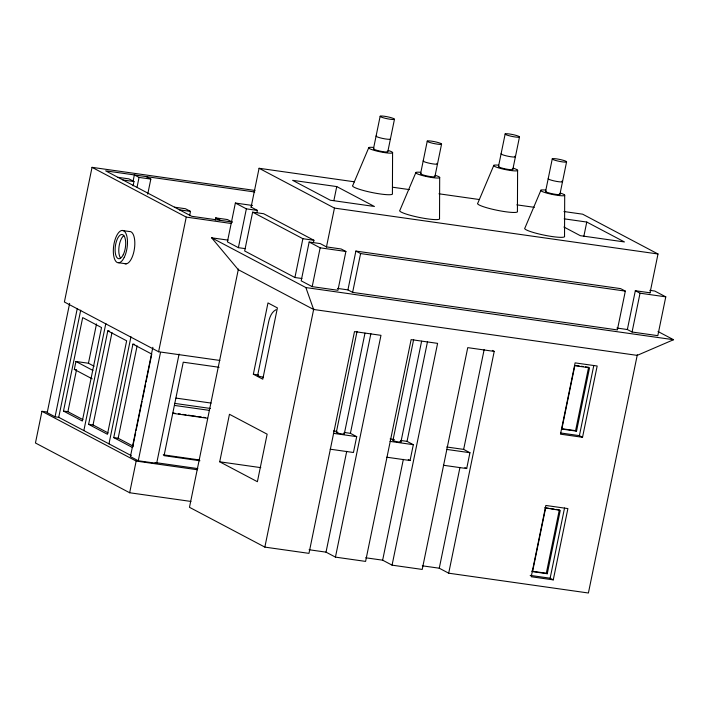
<?xml version="1.0" encoding="UTF-8"?>
<svg xmlns="http://www.w3.org/2000/svg" width="709" height="709" viewBox="0 0 709 709"><rect width="100%" height="100%" fill="white"/><g stroke="black" fill="none" stroke-linecap="round" stroke-linejoin="round"><path stroke-width="1.06" d="M392.582 152.488L392.414 193.592A20.401 2.73 11.6 0 1 371.738 192.467A20.401 2.73 11.6 0 1 352.807 185.395L368.822 147.569M439.686 177.365L439.527 218.469A20.401 2.73 11.6 0 1 418.842 217.344A20.401 2.73 11.6 0 1 399.911 210.281L415.926 172.447M517.597 170.213L517.428 211.326A20.401 2.73 11.6 0 1 496.752 210.201A20.401 2.73 11.6 0 1 477.822 203.128L493.836 165.303M564.701 195.099L564.532 236.203A20.401 2.73 11.6 0 1 543.856 235.078A20.401 2.73 11.6 0 1 524.926 228.006L540.94 190.18M47.423 412.089L41.955 411.309L35.45 442.992L129.658 492.755L190.943 501.44M255.08 190.473L92.037 167.342L64.395 301.999L158.603 351.761L219.879 360.447M69.642 303.355L47.202 412.665L55.054 416.803L58.732 417.326L131.2 455.603M55.054 416.803L77.263 308.583M58.732 417.326L80.72 310.179M63.491 411.069L82.678 317.597L101.52 327.549L82.333 421.013L63.491 411.069L67.904 411.69L82.98 419.657M92.214 378.854L74.321 369.398L75.943 361.475L88.448 363.247L94.102 366.234M67.904 411.69L76.528 369.708M88.448 363.247L96.513 323.933M133.026 181.389L134.356 174.919L139.061 177.41L150.831 179.076L147.729 194.177M133.088 185.855L133.974 181.539L128.949 178.89L117.924 177.321M83.848 430.593L105.845 323.455M137.076 187.114L139.061 177.41M107.803 330.864L126.645 340.816L107.458 434.289L88.616 424.337L107.803 330.864L109.567 331.121M108.105 432.924L93.03 424.957L111.995 332.565M108.973 443.869L130.97 336.722M135.667 432.517L132.583 447.556L113.741 437.604L132.929 344.14L134.692 344.388M133.23 446.191L118.155 438.233L137.121 345.832M152.86 347.304L130.421 456.614L138.273 460.761L156.654 463.367L179.093 354.057M136.11 430.363L142.066 401.356M142.509 399.211L145.593 384.172M146.036 382.018L151.77 354.083L132.929 344.14M129.658 492.755L136.163 461.072L41.955 411.309M158.603 351.761L186.245 217.096L92.037 167.342M138.273 460.761L160.482 352.533M189.622 215.704L190.499 211.397L185.483 208.738L174.449 207.179M215.244 220.038L215.687 217.876L227.456 219.551L232.162 222.041M252.528 205.477L235.37 203.04L227.403 241.858L238.392 247.663L245.411 248.655M238.392 247.663L246.36 208.845L235.37 203.04M238.401 269.012L189.48 507.307L264.847 547.109L308.973 553.366L354.5 331.582L380.972 335.33L335.446 557.123L365.596 561.404L411.123 339.611L437.595 343.369L392.068 565.153L422.218 569.433L467.745 347.64L494.217 351.398L448.691 573.191L588.408 593.008L637.329 354.722M251.066 207.276L259.077 168.281L354.5 181.823M313.467 242.425L313.91 240.271L263.668 213.728L252.634 212.168L244.667 250.977L294.917 277.52L301.937 278.513M256.942 212.567L257.385 210.413L251.11 207.099M219.71 461.807L229.459 414.278L267.142 434.183L257.394 481.712L219.71 461.807L260.797 467.639M253.352 374.219L267.984 302.929L277.405 307.91L262.773 379.191L253.352 374.219L258.36 374.928M257.633 375.451L268.622 321.921C269.659 317.269 271.52 312.022 276.031 309.691M294.917 277.52L302.885 238.703L252.634 212.168M309.159 242.017L301.192 280.835L312.19 286.64L337.927 290.291L345.895 251.473L341.18 248.992L326.477 246.9L320.193 243.586L309.159 242.017L320.158 247.822L345.895 251.473M312.19 286.64L320.158 247.822M333.877 200.55L336.748 186.582L292.622 180.325L330.305 200.222L374.432 206.479L336.748 186.582M264.847 547.109L313.768 308.823M326.441 247.087L334.444 208.091L259.077 168.281M373.501 148.677L380.166 116.196M347.924 289.892L355.891 251.075L620.623 288.625L625.329 291.115L617.362 329.924L352.63 292.374L347.924 289.892L337.413 288.395M352.63 292.374L360.597 253.565L355.891 251.075M387.788 151.788L394.452 119.316A7.347 0.984 11.6 0 0 384.482 116.267A7.347 0.984 11.6 0 0 382.993 117.685A7.347 0.984 11.6 0 0 394.452 119.316M336.35 432.251L357.044 331.44M344.29 433.979L364.975 333.177M335.446 557.123L326.025 552.151L346.719 451.341M330.146 449.187L353.445 452.493L356.698 436.647L350.414 433.332L370.887 333.611M420.605 173.554L427.27 141.073M434.892 176.674L441.556 144.193A7.347 0.984 11.6 0 0 431.586 141.144A7.347 0.984 11.6 0 0 430.097 142.571A7.347 0.984 11.6 0 0 441.556 144.193M392.972 440.28L413.666 339.469M400.913 442.008L421.607 341.206M392.068 565.153L382.647 560.181L403.341 459.37M386.768 457.216L410.068 460.522L413.32 444.685L407.037 441.361L427.509 341.641M498.507 166.402L505.171 133.93M512.802 169.522L519.467 137.05A7.347 0.984 11.6 0 0 509.496 133.992A7.347 0.984 11.6 0 0 507.999 135.419A7.347 0.984 11.6 0 0 519.467 137.05M448.691 573.191L439.27 568.21L459.964 467.408M443.391 465.255L466.69 468.552L469.943 452.714L463.659 449.4L484.132 349.679M545.611 191.288L552.284 158.807M559.906 194.408L566.571 161.927A7.347 0.984 11.6 0 0 556.6 158.878A7.347 0.984 11.6 0 0 555.103 160.305A7.347 0.984 11.6 0 0 566.571 161.927M583.879 236.132L586.768 222.05L564.169 218.842M545.567 508.273L532.556 571.64L547.268 573.732L560.27 510.365L544.627 507.777M547.268 573.732L546.32 573.235L559.33 509.86L556.175 509.416M576.532 431.152L561.829 429.06L574.831 365.693L589.542 367.785L576.532 431.152L575.593 430.655L588.594 367.289L585.448 366.837M553.268 579.873L531.209 576.736L545.841 505.455L567.9 508.583L553.268 579.873L550.131 578.207L564.541 507.999M582.532 437.293L560.473 434.165L575.105 362.875L597.173 366.004L582.532 437.293L579.395 435.636L593.805 365.427M649.772 290.336L654.788 291.044L665.778 296.849L657.81 335.667L632.074 332.016L627.359 329.525L635.326 290.717L650.038 292.799M632.074 332.016L640.041 293.198L635.326 290.717M650.002 292.977L658.005 253.99L582.638 214.18L563.992 211.539M658.014 331.511L673.55 339.717L637.187 355.377L313.626 309.478L238.259 269.668L211.654 237.807L228.076 240.129M392.883 187.265L409.341 189.595M438.951 193.796L479.532 199.557M516.826 204.848L534.373 207.338M254.744 191.997L105.676 170.851L191.722 216.298L232.277 222.05M334.444 208.091L658.005 253.99M122.949 179.98L133.974 181.539M246.36 208.845L257.385 210.413M179.474 209.829L190.499 211.397M186.245 217.096L231.107 223.468M302.885 238.703L313.91 240.271M360.597 253.565L625.329 291.115M640.041 293.198L665.778 296.849M121.921 230.46L129.268 231.506A16.316 6.762 -81.9 0 1 134.409 248.886A16.316 6.762 -81.9 0 1 124.5 263.509M616.857 328.037L627.359 329.525M211.654 237.807L305.871 287.562L673.55 339.717M118.89 262.782L126.237 263.828M575.992 365.498L579.147 365.941M581.247 366.243L583.347 366.535M219.125 367.28L183.25 362.193L164.063 455.657L199.938 460.753M561.936 428.715L575.593 430.655M560.491 432.951L579.395 435.636M74.321 369.398L75.792 369.602M176.009 398.095L211.114 403.075M174.547 403.368L210.422 408.455M174.449 405.415L209.235 410.351M333.469 430.93L336.651 431.382M344.06 432.428L350.414 433.332M390.092 438.96L394.328 439.562M400.682 440.466L407.037 441.361M446.714 446.989L463.659 449.4M333.398 433.341L356.698 436.647M390.021 441.379L413.32 444.685M446.643 449.409L469.943 452.714M172.969 412.993L175.15 413.303M178.411 413.764L180.582 414.074M182.754 414.384L186.015 414.845M188.186 415.155L195.799 416.227M197.971 416.537L201.232 416.998M203.412 417.309L205.583 417.619M172.828 413.338L207.613 418.266M88.616 424.337L93.03 424.957M113.741 437.604L118.155 438.233M545.673 507.928L548.828 508.371M550.928 508.672L554.075 509.115M163.265 454.824L199.14 459.911M156.184 462.693L197.864 468.605M136.163 461.072L197.448 469.757M531.617 571.144L546.32 573.235M530.172 575.38L550.131 578.207M309.08 549.741L326.025 552.151M365.702 557.779L382.647 560.181M422.325 565.809L439.27 568.21M586.768 222.05L624.452 241.946L580.334 235.689L563.903 227.013M492.338 350.406L494.217 351.398M146.116 176.594L150.831 179.076M215.687 217.876L220.402 220.366M464.891 467.603L466.69 468.552M408.269 459.574L410.068 460.522M75.943 361.475L92.906 370.435M155.085 462.534L156.654 463.367M305.871 287.562L313.626 309.478M263.172 377.144A4.077 0.549 11.6 0 1 258.457 376.027A4.077 0.549 11.6 0 1 258.404 375.336M400.089 441.432A4.077 0.549 11.6 0 1 399.672 442.106A4.077 0.549 11.6 0 1 394.275 441.025A4.077 0.549 11.6 0 1 393.743 440.165M343.998 433.633A4.077 0.549 11.6 0 1 342.199 433.988A4.077 0.549 11.6 0 1 336.97 432.747A4.077 0.549 11.6 0 1 337.847 432.18M120.503 257.979A12.239 5.069 -81.9 0 1 119.094 246.227A12.239 5.069 -81.9 0 1 123.836 235.61M436.966 163.38A7.347 0.984 11.6 0 1 430.425 163.46A7.347 0.984 11.6 0 1 423.672 160.721M434.369 176.054A7.347 0.984 11.6 0 1 427.828 176.133A7.347 0.984 11.6 0 1 421.066 173.395M435.415 175.371A12.239 1.64 11.6 0 1 436.265 178.003A12.239 1.64 11.6 0 1 418.594 174.352A12.239 1.64 11.6 0 1 420.818 172.349M561.98 181.105A7.347 0.984 11.6 0 1 556.379 181.371A7.347 0.984 11.6 0 1 548.217 178.615M559.374 193.779A7.347 0.984 11.6 0 1 552.834 193.867A7.347 0.984 11.6 0 1 546.081 191.129M560.42 193.105A12.239 1.64 11.6 0 1 561.28 195.737A12.239 1.64 11.6 0 1 543.608 192.086A12.239 1.64 11.6 0 1 545.833 190.083M514.876 156.228A7.347 0.984 11.6 0 1 508.335 156.308A7.347 0.984 11.6 0 1 501.573 153.569M512.27 168.902A7.347 0.984 11.6 0 1 505.73 168.981A7.347 0.984 11.6 0 1 498.976 166.243M513.316 168.219A12.239 1.64 11.6 0 1 514.176 170.86A12.239 1.64 11.6 0 1 496.504 167.2A12.239 1.64 11.6 0 1 498.728 165.206M390.367 138.849A7.347 0.984 11.6 0 1 382.381 138.379A7.347 0.984 11.6 0 1 376.568 135.836M387.256 151.168A7.347 0.984 11.6 0 1 380.724 151.256A7.347 0.984 11.6 0 1 373.962 148.509M388.31 150.485A12.239 1.64 11.6 0 1 389.161 153.126A12.239 1.64 11.6 0 1 371.489 149.475A12.239 1.64 11.6 0 1 373.714 147.472M124.217 257.42A16.316 6.762 -81.9 0 0 123.658 230.779A16.316 6.762 -81.9 0 0 113.334 251.677A16.316 6.762 -81.9 0 0 124.217 257.42M123.26 254.717A12.239 5.069 -81.9 0 0 122.843 234.741A12.239 5.069 -81.9 0 0 115.106 250.41A12.239 5.069 -81.9 0 0 123.26 254.717"/></g></svg>
